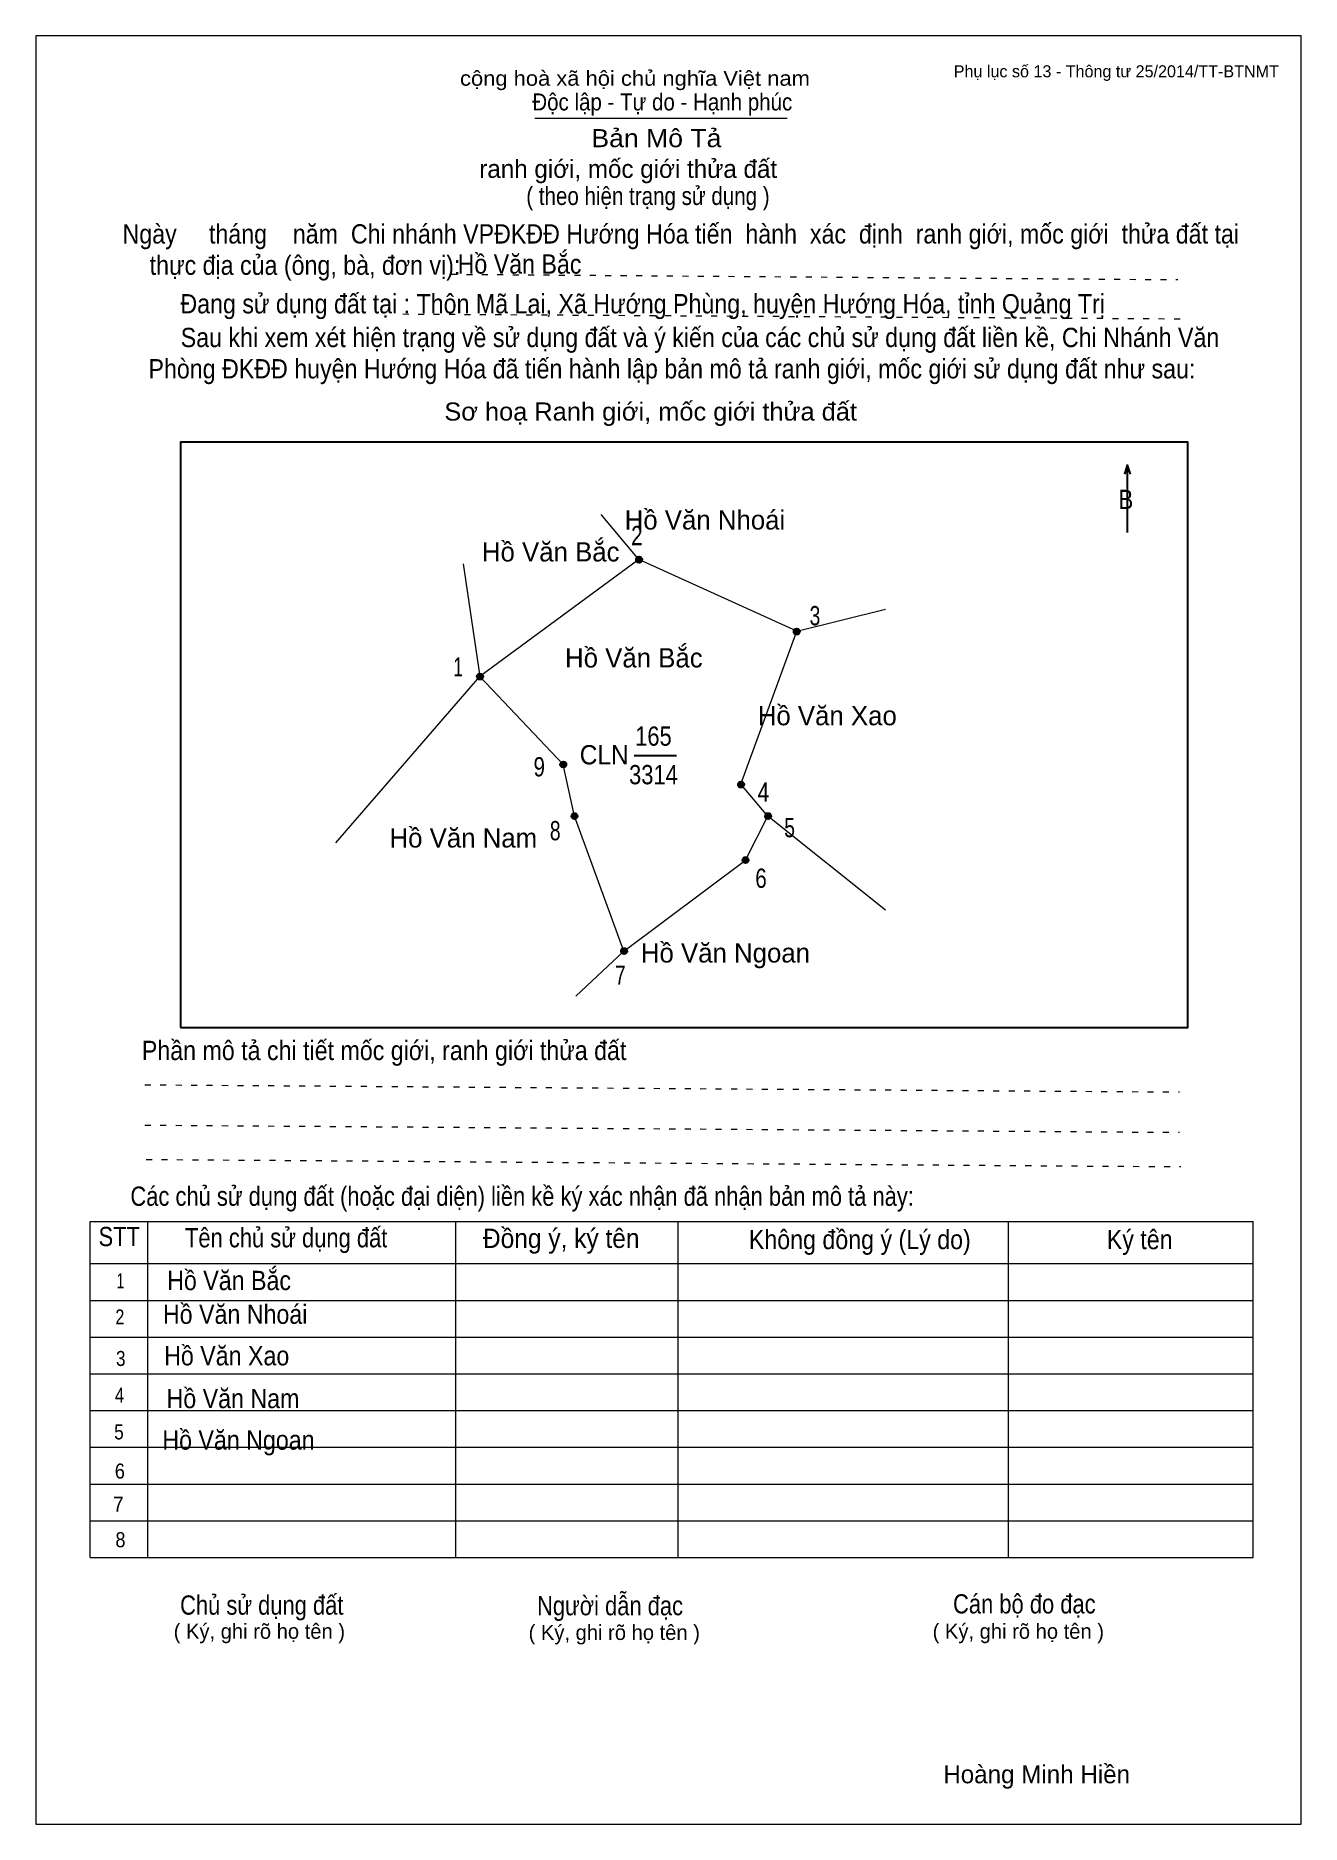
# Model space of a CAD drawing. Header units: centimetres. Extents: x 0 to 21, y 0 to 29.7.
import ezdxf
from ezdxf.enums import TextEntityAlignment as Align

# ---------------------------------------------------------------- set-up
doc = ezdxf.new("R2010")
doc.units = ezdxf.units.CM
doc.header["$LTSCALE"] = 0.13
doc.linetypes.add('DOTTED', pattern=[1.5, 0.3, -1.2])
for name, color, linetype, lineweight in [('1', 7, 'Continuous', 13), ('32', 7, 'Continuous', 25), ('33', 7, 'Continuous', 25), ('6', 7, 'Continuous', 13), ('62', 7, 'Continuous', 13)]:
    doc.layers.add(name, color=color, linetype=linetype, lineweight=lineweight)
doc.layers.add('34', color=7, linetype='Continuous')
doc.layers.add('63', color=7, linetype='Continuous')

msp = doc.modelspace()

# ---------------------------------------------------------------- hatches: boundary and pattern name
at = {"layer": '32'}
for points in [[(10.062, 21, 1), (9.962, 21, 1)], [(12.6784, 19.8046, 1), (12.5784, 19.8046, 1)], [(7.4216, 19.0575, 1), (7.3216, 19.0575, 1)], [(8.803, 17.5991, 1), (8.703, 17.5991, 1)], [(11.7549, 17.2644, 1), (11.6549, 17.2644, 1)], [(8.9906, 16.7414, 1), (8.8906, 16.7414, 1)], [(12.2032, 16.7414, 1), (12.1032, 16.7414, 1)], [(11.8274, 16.0107, 1), (11.7274, 16.0107, 1)], [(9.8124, 14.5, 1), (9.7124, 14.5, 1)]]:
    msp.add_hatch(color=256, dxfattribs=at).paths.add_polyline_path(points)

# ---------------------------------------------------------------- linework, layer by layer
at = {"layer": '1'}
msp.add_lwpolyline([(21, 0), (21, 29.7), (0, 29.7), (0, 0)], close=True, dxfattribs=at)
at = {"layer": '32'}
for centre in [(10.012, 21), (12.6284, 19.8046), (7.3716, 19.0575), (8.753, 17.5991), (11.7049, 17.2644), (8.9406, 16.7414), (12.1532, 16.7414), (11.7774, 16.0107), (9.7624, 14.5)]:
    msp.add_circle(centre, 0.05, dxfattribs=at)
at = {"layer": '33'}
msp.add_line((9.93, 17.75), (10.63, 17.75), dxfattribs=at)
at = {"layer": '6'}
for p, q in [((10.01, 21), (9.38, 21.75)), ((7.09, 20.93), (7.37, 19.06)), ((4.98, 16.3), (7.37, 19.06)), ((7.37, 19.06), (8.75, 17.6)), ((14.1, 15.18), (12.15, 16.74)), ((8.96, 13.75), (9.76, 14.5))]:
    msp.add_line(p, q, dxfattribs=at)
for points in [[(12.63, 19.81), (10.01, 21), (7.37, 19.06)], [(12.15, 16.74), (11.7, 17.27), (12.63, 19.81), (14.1, 20.18)], [(9.76, 14.5), (8.94, 16.74), (8.75, 17.6)], [(9.76, 14.5), (11.78, 16.01), (12.15, 16.74)]]:
    msp.add_lwpolyline(points, dxfattribs=at)
at = {"layer": '62'}
for p, q in [((8.28, 28.33), (12.47, 28.33)), ((0.9, 10.01), (20.2, 10.01)), ((0.9, 4.43), (0.9, 10.01)), ((1.86, 4.43), (1.86, 10.01)), ((6.97, 4.43), (6.97, 9.99)), ((10.66, 4.43), (10.66, 9.99)), ((16.14, 4.43), (16.14, 10.01)), ((20.2, 4.43), (20.2, 10.01)), ((0.9, 9.31), (20.2, 9.31)), ((0.9, 8.7), (20.2, 8.7)), ((0.9, 8.09), (20.2, 8.09)), ((0.9, 7.48), (20.2, 7.48)), ((0.9, 6.87), (20.2, 6.87)), ((0.9, 6.26), (20.2, 6.26)), ((0.9, 5.65), (20.2, 5.65)), ((0.9, 5.04), (20.2, 5.04)), ((0.9, 4.43), (20.2, 4.43))]:
    msp.add_line(p, q, dxfattribs=at)
at = {"layer": '62', "linetype": 'DOTTED'}
for p, q in [((6.89, 25.74), (18.95, 25.65)), ((6.09, 25.08), (19.04, 25)), ((1.81, 12.28), (18.98, 12.16)), ((1.81, 11.61), (18.98, 11.49)), ((1.83, 11.04), (19, 10.92))]:
    msp.add_line(p, q, dxfattribs=at)
at = {"layer": '62', "lineweight": 25}
for p, q in [((18.11, 22.58), (18.11, 21.45)), ((18.11, 22.57), (18.07, 22.42)), ((18.11, 22.57), (18.16, 22.42))]:
    msp.add_line(p, q, dxfattribs=at)
msp.add_lwpolyline([(2.4, 13.23), (19.12, 13.23), (19.12, 22.95), (2.4, 22.95)], close=True, dxfattribs=at)

# ---------------------------------------------------------------- texts
at = {"layer": '32'}
for s, width, p in [('2', 0.8, (9.975, 21.24)), ('3', 0.75, (12.93, 19.91)), ('1', 0.65, (7.01, 19.06)), ('9', 0.8, (8.355, 17.4)), ('4', 0.8, (12.075, 16.98)), ('8', 0.75, (8.62, 16.34)), ('5', 0.75, (12.51, 16.39)), ('6', 0.8, (12.035, 15.55)), ('7', 0.75, (9.7, 13.94))]:
    msp.add_text(s, height=0.32, dxfattribs=dict(at, width=width)).set_placement(p, align=Align.CENTER)
at = {"layer": '33'}
for s, p in [('Hồ Văn Nhoái', (11.105, 21.5)), ('Hồ Văn Bắc', (8.545, 20.97)), ('Hồ Văn Bắc', (9.925, 19.21)), ('Hồ Văn Xao', (13.135, 18.25)), ('Hồ Văn Xao', (13.135, 18.25)), ('Hồ Văn Nam', (7.095, 16.22)), ('Hồ Văn Nam', (7.095, 16.22)), ('Hồ Văn Ngoan', (11.445, 14.31))]:
    msp.add_text(s, height=0.32, dxfattribs=at).set_placement(p, align=Align.CENTER)
at = {"layer": '33', "width": 0.85}
for s, p in [('165', (10.25, 17.91)), ('3314', (10.25, 17.27))]:
    msp.add_text(s, height=0.32, dxfattribs=at).set_placement(p, align=Align.CENTER)
at = {"layer": '33', "width": 0.95}
msp.add_text('CLN', height=0.32, dxfattribs=at).set_placement((9.84, 17.6), align=Align.RIGHT)
at = {"layer": '34', "width": 0.9}
for s, p in [('Hồ Văn Bắc', (7, 25.75)), ('Hồ Văn Bắc', (2.18, 8.87)), ('Hồ Văn Nhoái', (2.11, 8.31)), ('Hồ Văn Xao', (2.13, 7.62)), ('Hồ Văn Nam', (2.17, 6.91)), ('Hồ Văn Ngoan', (2.1, 6.22))]:
    msp.add_text(s, height=0.32, dxfattribs=at).set_placement(p)
at = {"layer": '62'}
for s, height, width, p in [('cộng hoà xã hội chủ nghĩa Việt nam', 0.2474, 1.1, (7.04, 28.87)), ('Độc lập - Tự do - Hạnh phúc', 0.2828, 0.9, (8.24, 28.46)), ('Bản Mô Tả', 0.3, 1.1, (9.22, 27.85)), ('( theo hiện trạng sử dụng )', 0.3, 0.85, (8.14, 26.89)), ('Ngày     tháng    năm  Chi nhánh VPĐKĐĐ Hướng Hóa tiến  hành  xác  định  ranh giới, mốc giới  thửa đất tại ', 0.32, 0.9, (1.44, 26.25)), ('thực địa của (ông, bà, đơn vị): ', 0.32, 0.9, (1.89, 25.73)), ('Đang sử dụng đất tại : Thôn Mã Lai, Xã Hướng Phùng, huyện Hướng Hóa, tỉnh Quảng Trị', 0.32, 0.9, (2.4, 25.09)), ('     Sau khi xem xét hiện trạng về sử dụng đất và ý kiến của các chủ sử dụng đất liền kề, Chi Nhánh Văn ', 0.32, 0.9, (1.87, 24.53)), ('Phòng ĐKĐĐ huyện Hướng Hóa đã tiến hành lập bản mô tả ranh giới, mốc giới sử dụng đất như sau:', 0.32, 0.9, (1.87, 24.01)), ('Sơ hoạ Ranh giới, mốc giới thửa đất', 0.3, 1.05, (6.78, 23.31)), ('B', 0.32, 0.85, (17.97, 21.84)), ('Phần mô tả chi tiết mốc giới, ranh giới thửa đất ', 0.32, 0.9, (1.76, 12.69)), ('Các chủ sử dụng đất (hoặc đại diện) liền kề ký xác nhận đã nhận bản mô tả này:', 0.32, 0.85, (1.57, 10.27))]:
    msp.add_text(s, height=height, dxfattribs=dict(at, width=width)).set_placement(p)
msp.add_text('ranh giới, mốc giới thửa đất', height=0.3, dxfattribs=at).set_placement((7.36, 27.34))
for s, height, width, p in [('STT', 0.32, 0.85, (1.385, 9.6)), ('Tên chủ sử dụng đất', 0.32, 0.85, (4.155, 9.58)), ('Đồng ý, ký tên', 0.32, 0.95, (8.72, 9.57)), ('Không đồng ý (Lý do)', 0.32, 0.9, (13.675, 9.55)), ('Ký tên', 0.32, 0.9, (18.32, 9.55)), ('1', 0.25, 0.7, (1.405, 8.9)), ('2', 0.25, 0.8, (1.395, 8.3)), ('3', 0.25, 0.85, (1.41, 7.61)), ('4', 0.25, 0.85, (1.39, 7)), ('5', 0.25, 0.85, (1.38, 6.39)), ('6', 0.25, 0.9, (1.395, 5.74)), ('7', 0.25, 0.95, (1.37, 5.19)), ('8', 0.25, 0.9, (1.405, 4.6)), ('Người dẫn đạc', 0.32, 0.85, (9.53, 3.47)), ('Chủ sử dụng đất', 0.32, 0.85, (3.75, 3.48)), ('Cán bộ đo đạc', 0.32, 0.85, (16.405, 3.5))]:
    msp.add_text(s, height=height, dxfattribs=dict(at, width=width)).set_placement(p, align=Align.CENTER)
for p in [(3.71, 3.08), (9.6, 3.06), (16.305, 3.08)]:
    msp.add_text('( Ký, ghi rõ họ tên )', height=0.25, dxfattribs=at).set_placement(p, align=Align.CENTER)
at = {"layer": '63'}
msp.add_text('Phụ lục số 13 - Thông tư 25/2014/TT-BTNMT', height=0.2, dxfattribs=at).set_placement((20.63, 29.01), align=Align.RIGHT)
msp.add_text('Hoàng Minh Hiền', height=0.3, dxfattribs=at).set_placement((16.61, 0.68), align=Align.CENTER)

doc.saveas('drawing.dxf')
